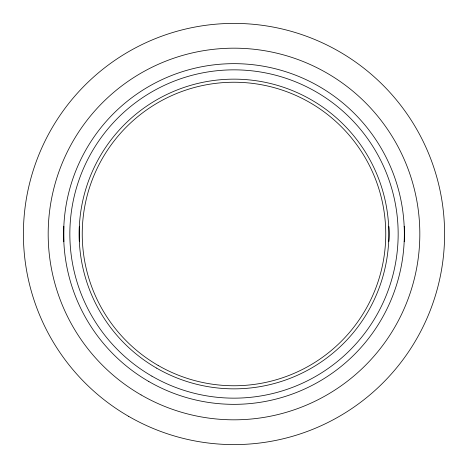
<?xml version="1.0" encoding="UTF-8"?>
<svg xmlns="http://www.w3.org/2000/svg" width="468" height="468" viewBox="0 0 468 468"><rect width="100%" height="100%" fill="white"/><g stroke="black" fill="none" stroke-linecap="round" stroke-linejoin="round"><path stroke-width="0.7" d="M79.297 227.173L79.297 240.827M63.835 226.266L63.835 241.734M79.326 226.588L79.338 226.266M79.338 241.734L79.326 241.412M388.662 226.477A7.74 0.398 -90 0 1 389.154 234A7.74 0.398 -90 0 1 388.662 241.523M404.165 226.477A7.74 0.363 -90 0 1 404.615 234A7.74 0.363 -90 0 1 404.165 241.523M158.12 365.426A151.755 151.755 0 0 0 385.755 234A151.755 151.755 0 0 0 158.12 102.574A151.755 151.755 0 0 0 158.12 365.426M156.575 368.105A154.855 154.855 0 0 0 388.855 234A154.855 154.855 0 0 0 156.575 99.895A154.855 154.855 0 0 0 156.575 368.105M148.83 381.519A170.34 170.34 0 0 0 404.34 234A170.34 170.34 0 0 0 148.83 86.481A170.34 170.34 0 0 0 148.83 381.519M141.09 394.928A185.825 185.825 0 0 0 419.825 234A185.825 185.825 0 0 0 141.09 73.072A185.825 185.825 0 0 0 141.09 394.928M128.7 416.385A210.6 210.6 0 0 0 444.6 234A210.6 210.6 0 0 0 128.7 51.615A210.6 210.6 0 0 0 128.7 416.385M151.924 376.161A164.157 164.157 0 0 0 398.157 234A164.157 164.157 0 0 0 151.924 91.839A164.157 164.157 0 0 0 151.924 376.161"/></g></svg>
